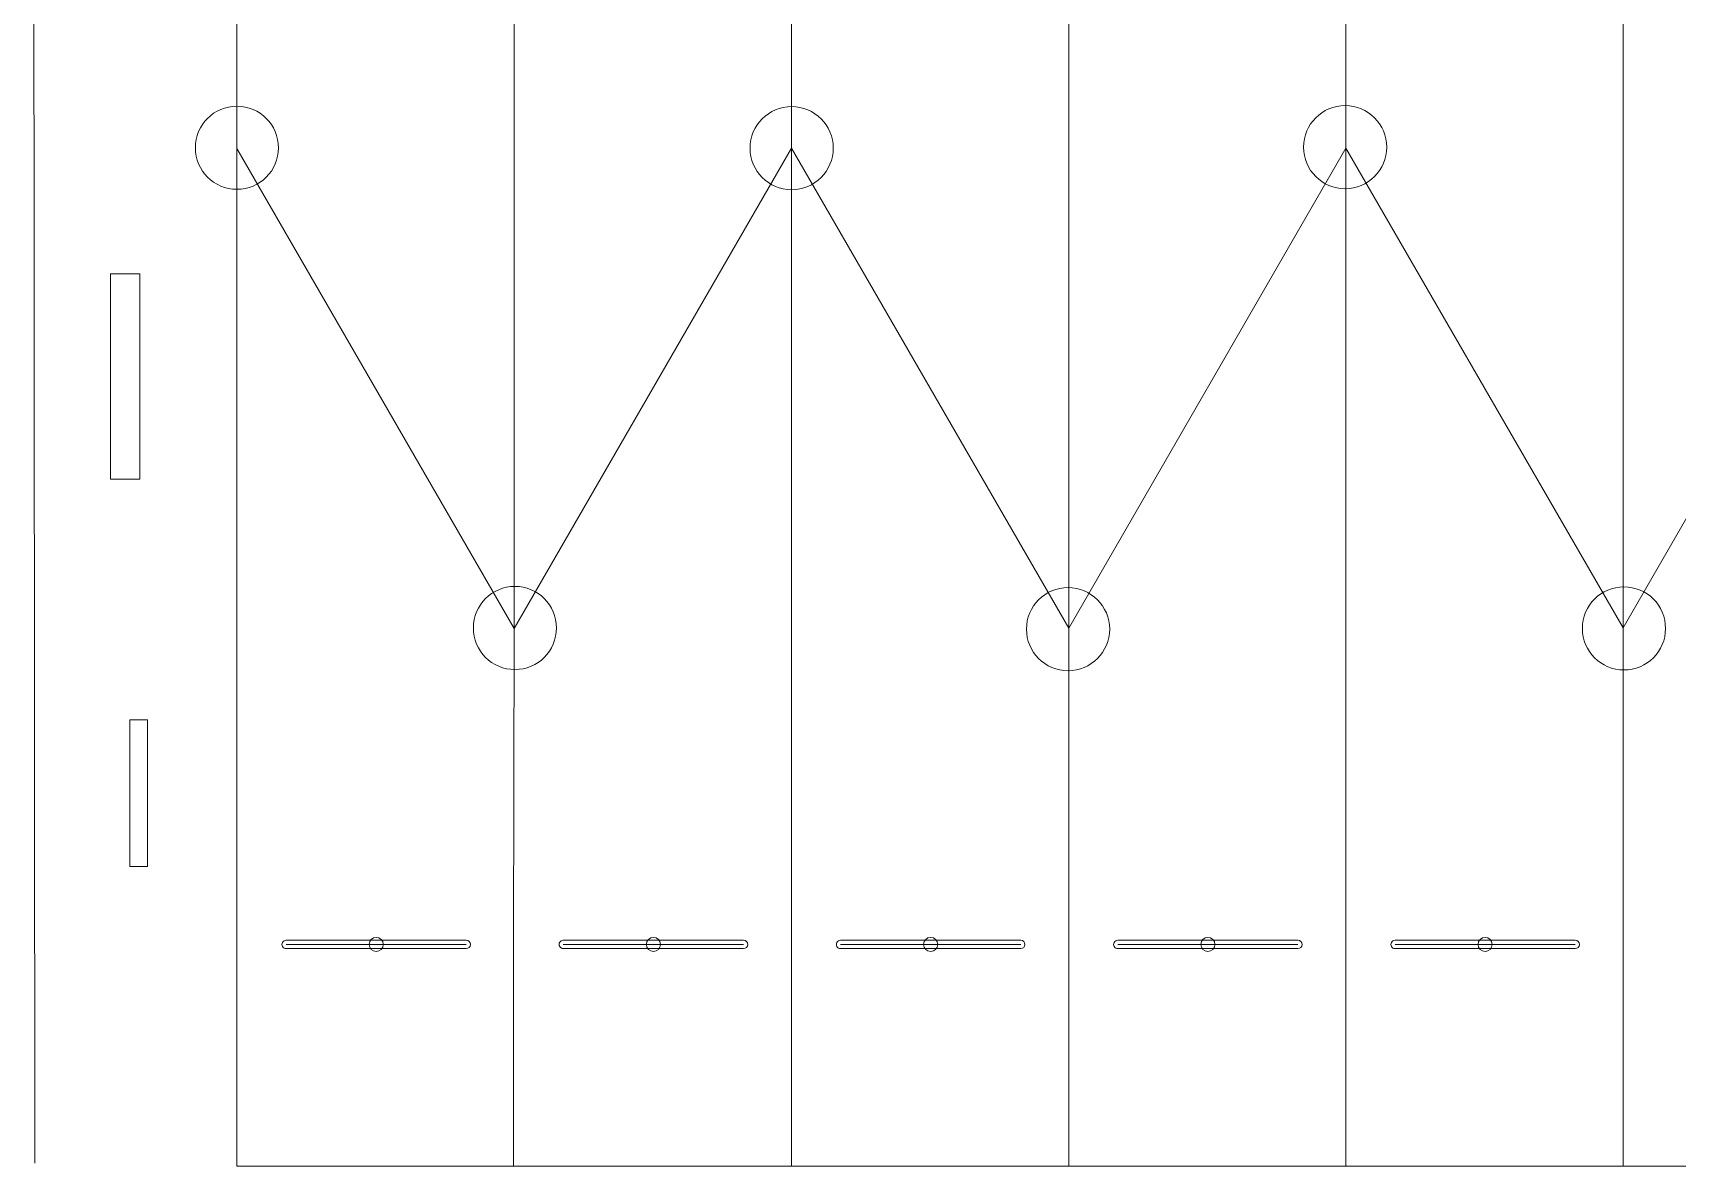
# Model space of a CAD drawing. Header units: inches. Extents: x -10.63 to -0.93, y 1.38 to 4.96.
# Drawn here: x -10.632 to -8.297, y 1.376 to 2.987 of the extents above; entities that cross this region are included whole.
import ezdxf
from ezdxf.lldxf.tags import DXFTag

# ---------------------------------------------------------------- set-up
doc = ezdxf.new("R2010")
doc.units = ezdxf.units.IN
doc.header["$MEASUREMENT"] = 0
doc.layers.add('Layer 1', color=7, linetype='Continuous')
doc.layers.add('SLD-0', color=7, linetype='Continuous')
tags = doc.linetypes.add('New Line17', pattern=[0.8, 0.5, -0.1, 0.1, -0.1]).pattern_tags.tags
tags[10:11] = [DXFTag(74, 4), DXFTag(75, 0), DXFTag(340, '0'), DXFTag(46, 1.0), DXFTag(50, 0.0), DXFTag(44, 0.0), DXFTag(45, 0.0)]
tags[8:9] = [DXFTag(74, 4), DXFTag(75, 0), DXFTag(340, '0'), DXFTag(46, 1.0), DXFTag(50, 0.0), DXFTag(44, 0.0), DXFTag(45, 0.0)]
tags[6:7] = [DXFTag(74, 4), DXFTag(75, 0), DXFTag(340, '0'), DXFTag(46, 1.0), DXFTag(50, 0.0), DXFTag(44, 0.0), DXFTag(45, 0.0)]
tags[4:5] = [DXFTag(74, 4), DXFTag(75, 0), DXFTag(340, '0'), DXFTag(46, 1.0), DXFTag(50, 0.0), DXFTag(44, 0.0), DXFTag(45, 0.0)]
tags = doc.linetypes.add('New Line18', pattern=[0.8, 0.5, -0.1, 0.1, -0.1]).pattern_tags.tags
tags[10:11] = [DXFTag(74, 4), DXFTag(75, 0), DXFTag(340, '0'), DXFTag(46, 1.0), DXFTag(50, 0.0), DXFTag(44, 0.0), DXFTag(45, 0.0)]
tags[8:9] = [DXFTag(74, 4), DXFTag(75, 0), DXFTag(340, '0'), DXFTag(46, 1.0), DXFTag(50, 0.0), DXFTag(44, 0.0), DXFTag(45, 0.0)]
tags[6:7] = [DXFTag(74, 4), DXFTag(75, 0), DXFTag(340, '0'), DXFTag(46, 1.0), DXFTag(50, 0.0), DXFTag(44, 0.0), DXFTag(45, 0.0)]
tags[4:5] = [DXFTag(74, 4), DXFTag(75, 0), DXFTag(340, '0'), DXFTag(46, 1.0), DXFTag(50, 0.0), DXFTag(44, 0.0), DXFTag(45, 0.0)]
tags = doc.linetypes.add('New Line19', pattern=[0.8, 0.5, -0.1, 0.1, -0.1]).pattern_tags.tags
tags[10:11] = [DXFTag(74, 4), DXFTag(75, 0), DXFTag(340, '0'), DXFTag(46, 1.0), DXFTag(50, 0.0), DXFTag(44, 0.0), DXFTag(45, 0.0)]
tags[8:9] = [DXFTag(74, 4), DXFTag(75, 0), DXFTag(340, '0'), DXFTag(46, 1.0), DXFTag(50, 0.0), DXFTag(44, 0.0), DXFTag(45, 0.0)]
tags[6:7] = [DXFTag(74, 4), DXFTag(75, 0), DXFTag(340, '0'), DXFTag(46, 1.0), DXFTag(50, 0.0), DXFTag(44, 0.0), DXFTag(45, 0.0)]
tags[4:5] = [DXFTag(74, 4), DXFTag(75, 0), DXFTag(340, '0'), DXFTag(46, 1.0), DXFTag(50, 0.0), DXFTag(44, 0.0), DXFTag(45, 0.0)]
tags = doc.linetypes.add('New Line20', pattern=[0.8, 0.5, -0.1, 0.1, -0.1]).pattern_tags.tags
tags[10:11] = [DXFTag(74, 4), DXFTag(75, 0), DXFTag(340, '0'), DXFTag(46, 1.0), DXFTag(50, 0.0), DXFTag(44, 0.0), DXFTag(45, 0.0)]
tags[8:9] = [DXFTag(74, 4), DXFTag(75, 0), DXFTag(340, '0'), DXFTag(46, 1.0), DXFTag(50, 0.0), DXFTag(44, 0.0), DXFTag(45, 0.0)]
tags[6:7] = [DXFTag(74, 4), DXFTag(75, 0), DXFTag(340, '0'), DXFTag(46, 1.0), DXFTag(50, 0.0), DXFTag(44, 0.0), DXFTag(45, 0.0)]
tags[4:5] = [DXFTag(74, 4), DXFTag(75, 0), DXFTag(340, '0'), DXFTag(46, 1.0), DXFTag(50, 0.0), DXFTag(44, 0.0), DXFTag(45, 0.0)]
tags = doc.linetypes.add('New Line21', pattern=[0.8, 0.5, -0.1, 0.1, -0.1]).pattern_tags.tags
tags[10:11] = [DXFTag(74, 4), DXFTag(75, 0), DXFTag(340, '0'), DXFTag(46, 1.0), DXFTag(50, 0.0), DXFTag(44, 0.0), DXFTag(45, 0.0)]
tags[8:9] = [DXFTag(74, 4), DXFTag(75, 0), DXFTag(340, '0'), DXFTag(46, 1.0), DXFTag(50, 0.0), DXFTag(44, 0.0), DXFTag(45, 0.0)]
tags[6:7] = [DXFTag(74, 4), DXFTag(75, 0), DXFTag(340, '0'), DXFTag(46, 1.0), DXFTag(50, 0.0), DXFTag(44, 0.0), DXFTag(45, 0.0)]
tags[4:5] = [DXFTag(74, 4), DXFTag(75, 0), DXFTag(340, '0'), DXFTag(46, 1.0), DXFTag(50, 0.0), DXFTag(44, 0.0), DXFTag(45, 0.0)]
tags = doc.linetypes.add('New Line28', pattern=[2, 1, -1]).pattern_tags.tags
tags[6:7] = [DXFTag(74, 4), DXFTag(75, 0), DXFTag(340, '0'), DXFTag(46, 1.0), DXFTag(50, 0.0), DXFTag(44, 0.0), DXFTag(45, 0.0)]
tags[4:5] = [DXFTag(74, 4), DXFTag(75, 0), DXFTag(340, '0'), DXFTag(46, 1.0), DXFTag(50, 0.0), DXFTag(44, 0.0), DXFTag(45, 0.0)]
tags = doc.linetypes.add('New Line29', pattern=[2, 1, -1]).pattern_tags.tags
tags[6:7] = [DXFTag(74, 4), DXFTag(75, 0), DXFTag(340, '0'), DXFTag(46, 1.0), DXFTag(50, 0.0), DXFTag(44, 0.0), DXFTag(45, 0.0)]
tags[4:5] = [DXFTag(74, 4), DXFTag(75, 0), DXFTag(340, '0'), DXFTag(46, 1.0), DXFTag(50, 0.0), DXFTag(44, 0.0), DXFTag(45, 0.0)]
tags = doc.linetypes.add('New Line30', pattern=[2, 1, -1]).pattern_tags.tags
tags[6:7] = [DXFTag(74, 4), DXFTag(75, 0), DXFTag(340, '0'), DXFTag(46, 1.0), DXFTag(50, 0.0), DXFTag(44, 0.0), DXFTag(45, 0.0)]
tags[4:5] = [DXFTag(74, 4), DXFTag(75, 0), DXFTag(340, '0'), DXFTag(46, 1.0), DXFTag(50, 0.0), DXFTag(44, 0.0), DXFTag(45, 0.0)]
tags = doc.linetypes.add('New Line31', pattern=[2, 1, -1]).pattern_tags.tags
tags[6:7] = [DXFTag(74, 4), DXFTag(75, 0), DXFTag(340, '0'), DXFTag(46, 1.0), DXFTag(50, 0.0), DXFTag(44, 0.0), DXFTag(45, 0.0)]
tags[4:5] = [DXFTag(74, 4), DXFTag(75, 0), DXFTag(340, '0'), DXFTag(46, 1.0), DXFTag(50, 0.0), DXFTag(44, 0.0), DXFTag(45, 0.0)]
tags = doc.linetypes.add('New Line32', pattern=[2, 1, -1]).pattern_tags.tags
tags[6:7] = [DXFTag(74, 4), DXFTag(75, 0), DXFTag(340, '0'), DXFTag(46, 1.0), DXFTag(50, 0.0), DXFTag(44, 0.0), DXFTag(45, 0.0)]
tags[4:5] = [DXFTag(74, 4), DXFTag(75, 0), DXFTag(340, '0'), DXFTag(46, 1.0), DXFTag(50, 0.0), DXFTag(44, 0.0), DXFTag(45, 0.0)]
tags = doc.linetypes.add('New Line33', pattern=[2, 1, -1]).pattern_tags.tags
tags[6:7] = [DXFTag(74, 4), DXFTag(75, 0), DXFTag(340, '0'), DXFTag(46, 1.0), DXFTag(50, 0.0), DXFTag(44, 0.0), DXFTag(45, 0.0)]
tags[4:5] = [DXFTag(74, 4), DXFTag(75, 0), DXFTag(340, '0'), DXFTag(46, 1.0), DXFTag(50, 0.0), DXFTag(44, 0.0), DXFTag(45, 0.0)]
tags = doc.linetypes.add('New Line37', pattern=[2, 1, -1]).pattern_tags.tags
tags[6:7] = [DXFTag(74, 4), DXFTag(75, 0), DXFTag(340, '0'), DXFTag(46, 1.0), DXFTag(50, 0.0), DXFTag(44, 0.0), DXFTag(45, 0.0)]
tags[4:5] = [DXFTag(74, 4), DXFTag(75, 0), DXFTag(340, '0'), DXFTag(46, 1.0), DXFTag(50, 0.0), DXFTag(44, 0.0), DXFTag(45, 0.0)]
tags = doc.linetypes.add('New Line38', pattern=[2, 1, -1]).pattern_tags.tags
tags[6:7] = [DXFTag(74, 4), DXFTag(75, 0), DXFTag(340, '0'), DXFTag(46, 1.0), DXFTag(50, 0.0), DXFTag(44, 0.0), DXFTag(45, 0.0)]
tags[4:5] = [DXFTag(74, 4), DXFTag(75, 0), DXFTag(340, '0'), DXFTag(46, 1.0), DXFTag(50, 0.0), DXFTag(44, 0.0), DXFTag(45, 0.0)]
tags = doc.linetypes.add('New Line39', pattern=[2, 1, -1]).pattern_tags.tags
tags[6:7] = [DXFTag(74, 4), DXFTag(75, 0), DXFTag(340, '0'), DXFTag(46, 1.0), DXFTag(50, 0.0), DXFTag(44, 0.0), DXFTag(45, 0.0)]
tags[4:5] = [DXFTag(74, 4), DXFTag(75, 0), DXFTag(340, '0'), DXFTag(46, 1.0), DXFTag(50, 0.0), DXFTag(44, 0.0), DXFTag(45, 0.0)]
tags = doc.linetypes.add('New Line40', pattern=[2, 1, -1]).pattern_tags.tags
tags[6:7] = [DXFTag(74, 4), DXFTag(75, 0), DXFTag(340, '0'), DXFTag(46, 1.0), DXFTag(50, 0.0), DXFTag(44, 0.0), DXFTag(45, 0.0)]
tags[4:5] = [DXFTag(74, 4), DXFTag(75, 0), DXFTag(340, '0'), DXFTag(46, 1.0), DXFTag(50, 0.0), DXFTag(44, 0.0), DXFTag(45, 0.0)]
tags = doc.linetypes.add('New Line41', pattern=[2, 1, -1]).pattern_tags.tags
tags[6:7] = [DXFTag(74, 4), DXFTag(75, 0), DXFTag(340, '0'), DXFTag(46, 1.0), DXFTag(50, 0.0), DXFTag(44, 0.0), DXFTag(45, 0.0)]
tags[4:5] = [DXFTag(74, 4), DXFTag(75, 0), DXFTag(340, '0'), DXFTag(46, 1.0), DXFTag(50, 0.0), DXFTag(44, 0.0), DXFTag(45, 0.0)]
tags = doc.linetypes.add('New Line42', pattern=[2, 1, -1]).pattern_tags.tags
tags[6:7] = [DXFTag(74, 4), DXFTag(75, 0), DXFTag(340, '0'), DXFTag(46, 1.0), DXFTag(50, 0.0), DXFTag(44, 0.0), DXFTag(45, 0.0)]
tags[4:5] = [DXFTag(74, 4), DXFTag(75, 0), DXFTag(340, '0'), DXFTag(46, 1.0), DXFTag(50, 0.0), DXFTag(44, 0.0), DXFTag(45, 0.0)]
tags = doc.linetypes.add('New Line46', pattern=[2, 1, -1]).pattern_tags.tags
tags[6:7] = [DXFTag(74, 4), DXFTag(75, 0), DXFTag(340, '0'), DXFTag(46, 1.0), DXFTag(50, 0.0), DXFTag(44, 0.0), DXFTag(45, 0.0)]
tags[4:5] = [DXFTag(74, 4), DXFTag(75, 0), DXFTag(340, '0'), DXFTag(46, 1.0), DXFTag(50, 0.0), DXFTag(44, 0.0), DXFTag(45, 0.0)]
tags = doc.linetypes.add('New Line47', pattern=[2, 1, -1]).pattern_tags.tags
tags[6:7] = [DXFTag(74, 4), DXFTag(75, 0), DXFTag(340, '0'), DXFTag(46, 1.0), DXFTag(50, 0.0), DXFTag(44, 0.0), DXFTag(45, 0.0)]
tags[4:5] = [DXFTag(74, 4), DXFTag(75, 0), DXFTag(340, '0'), DXFTag(46, 1.0), DXFTag(50, 0.0), DXFTag(44, 0.0), DXFTag(45, 0.0)]
tags = doc.linetypes.add('New Line48', pattern=[2, 1, -1]).pattern_tags.tags
tags[6:7] = [DXFTag(74, 4), DXFTag(75, 0), DXFTag(340, '0'), DXFTag(46, 1.0), DXFTag(50, 0.0), DXFTag(44, 0.0), DXFTag(45, 0.0)]
tags[4:5] = [DXFTag(74, 4), DXFTag(75, 0), DXFTag(340, '0'), DXFTag(46, 1.0), DXFTag(50, 0.0), DXFTag(44, 0.0), DXFTag(45, 0.0)]
tags = doc.linetypes.add('New Line49', pattern=[2, 1, -1]).pattern_tags.tags
tags[6:7] = [DXFTag(74, 4), DXFTag(75, 0), DXFTag(340, '0'), DXFTag(46, 1.0), DXFTag(50, 0.0), DXFTag(44, 0.0), DXFTag(45, 0.0)]
tags[4:5] = [DXFTag(74, 4), DXFTag(75, 0), DXFTag(340, '0'), DXFTag(46, 1.0), DXFTag(50, 0.0), DXFTag(44, 0.0), DXFTag(45, 0.0)]
tags = doc.linetypes.add('New Line51', pattern=[2, 1, -1]).pattern_tags.tags
tags[6:7] = [DXFTag(74, 4), DXFTag(75, 0), DXFTag(340, '0'), DXFTag(46, 1.0), DXFTag(50, 0.0), DXFTag(44, 0.0), DXFTag(45, 0.0)]
tags[4:5] = [DXFTag(74, 4), DXFTag(75, 0), DXFTag(340, '0'), DXFTag(46, 1.0), DXFTag(50, 0.0), DXFTag(44, 0.0), DXFTag(45, 0.0)]
tags = doc.linetypes.add('New Line52', pattern=[2, 1, -1]).pattern_tags.tags
tags[6:7] = [DXFTag(74, 4), DXFTag(75, 0), DXFTag(340, '0'), DXFTag(46, 1.0), DXFTag(50, 0.0), DXFTag(44, 0.0), DXFTag(45, 0.0)]
tags[4:5] = [DXFTag(74, 4), DXFTag(75, 0), DXFTag(340, '0'), DXFTag(46, 1.0), DXFTag(50, 0.0), DXFTag(44, 0.0), DXFTag(45, 0.0)]
tags = doc.linetypes.add('New Line53', pattern=[2, 1, -1]).pattern_tags.tags
tags[6:7] = [DXFTag(74, 4), DXFTag(75, 0), DXFTag(340, '0'), DXFTag(46, 1.0), DXFTag(50, 0.0), DXFTag(44, 0.0), DXFTag(45, 0.0)]
tags[4:5] = [DXFTag(74, 4), DXFTag(75, 0), DXFTag(340, '0'), DXFTag(46, 1.0), DXFTag(50, 0.0), DXFTag(44, 0.0), DXFTag(45, 0.0)]
tags = doc.linetypes.add('New Line54', pattern=[2, 1, -1]).pattern_tags.tags
tags[6:7] = [DXFTag(74, 4), DXFTag(75, 0), DXFTag(340, '0'), DXFTag(46, 1.0), DXFTag(50, 0.0), DXFTag(44, 0.0), DXFTag(45, 0.0)]
tags[4:5] = [DXFTag(74, 4), DXFTag(75, 0), DXFTag(340, '0'), DXFTag(46, 1.0), DXFTag(50, 0.0), DXFTag(44, 0.0), DXFTag(45, 0.0)]
tags = doc.linetypes.add('New Line57', pattern=[2, 1, -1]).pattern_tags.tags
tags[6:7] = [DXFTag(74, 4), DXFTag(75, 0), DXFTag(340, '0'), DXFTag(46, 1.0), DXFTag(50, 0.0), DXFTag(44, 0.0), DXFTag(45, 0.0)]
tags[4:5] = [DXFTag(74, 4), DXFTag(75, 0), DXFTag(340, '0'), DXFTag(46, 1.0), DXFTag(50, 0.0), DXFTag(44, 0.0), DXFTag(45, 0.0)]
tags = doc.linetypes.add('New Line58', pattern=[2, 1, -1]).pattern_tags.tags
tags[6:7] = [DXFTag(74, 4), DXFTag(75, 0), DXFTag(340, '0'), DXFTag(46, 1.0), DXFTag(50, 0.0), DXFTag(44, 0.0), DXFTag(45, 0.0)]
tags[4:5] = [DXFTag(74, 4), DXFTag(75, 0), DXFTag(340, '0'), DXFTag(46, 1.0), DXFTag(50, 0.0), DXFTag(44, 0.0), DXFTag(45, 0.0)]
tags = doc.linetypes.add('New Line59', pattern=[2, 1, -1]).pattern_tags.tags
tags[6:7] = [DXFTag(74, 4), DXFTag(75, 0), DXFTag(340, '0'), DXFTag(46, 1.0), DXFTag(50, 0.0), DXFTag(44, 0.0), DXFTag(45, 0.0)]
tags[4:5] = [DXFTag(74, 4), DXFTag(75, 0), DXFTag(340, '0'), DXFTag(46, 1.0), DXFTag(50, 0.0), DXFTag(44, 0.0), DXFTag(45, 0.0)]
tags = doc.linetypes.add('New Line60', pattern=[2, 1, -1]).pattern_tags.tags
tags[6:7] = [DXFTag(74, 4), DXFTag(75, 0), DXFTag(340, '0'), DXFTag(46, 1.0), DXFTag(50, 0.0), DXFTag(44, 0.0), DXFTag(45, 0.0)]
tags[4:5] = [DXFTag(74, 4), DXFTag(75, 0), DXFTag(340, '0'), DXFTag(46, 1.0), DXFTag(50, 0.0), DXFTag(44, 0.0), DXFTag(45, 0.0)]

msp = doc.modelspace()

# ---------------------------------------------------------------- linework, layer by layer
at = {"layer": 'Layer 1', "color": 250, "lineweight": 18}
for points in [[(-10.5217, 2.3524), (-10.48, 2.3524), (-10.48, 2.6441), (-10.5217, 2.6441), (-10.5217, 2.3524)], [(-10.4942, 1.8024), (-10.4692, 1.8024), (-10.4692, 2.0107), (-10.4942, 2.0107), (-10.4942, 1.8024)]]:
    msp.add_lwpolyline(points, close=True, dxfattribs=at)
for points in [[(-10.6319, 4.9553), (-10.6319, 4.9553), (-10.6292, 1.3808), (-10.6292, 1.3808)], [(-7.5863, 1.3765), (-7.5863, 1.3765), (-10.3422, 1.3765), (-10.3422, 1.3765)]]:
    msp.add_open_spline(points, degree=3, dxfattribs=at)
at = {"layer": 'SLD-0', "color": 5, "linetype": 'New Line49', "lineweight": 9}
msp.add_open_spline([(-9.9482, 2.1405), (-9.9482, 2.1405), (-9.9484, 4.3931), (-9.9484, 4.3931)], degree=3, dxfattribs=at)
at = {"layer": 'SLD-0', "color": 5, "linetype": 'New Line54', "lineweight": 9}
msp.add_open_spline([(-9.1608, 2.1408), (-9.1608, 2.1408), (-9.1609, 4.3931), (-9.1609, 4.3931)], degree=3, dxfattribs=at)
at = {"layer": 'SLD-0', "color": 5, "linetype": 'New Line60', "lineweight": 9}
msp.add_open_spline([(-8.3734, 2.1412), (-8.3734, 2.1412), (-8.3734, 4.3934), (-8.3734, 4.3934)], degree=3, dxfattribs=at)
at = {"layer": 'SLD-0', "color": 5, "linetype": 'New Line47', "lineweight": 9}
msp.add_open_spline([(-10.3422, 2.8222), (-10.3422, 2.8222), (-10.3422, 3.711), (-10.3422, 3.711)], degree=3, dxfattribs=at)
at = {"layer": 'SLD-0', "color": 5, "linetype": 'New Line52', "lineweight": 9}
msp.add_open_spline([(-9.5548, 2.8226), (-9.5548, 2.8226), (-9.5547, 3.7111), (-9.5547, 3.7111)], degree=3, dxfattribs=at)
at = {"layer": 'SLD-0', "color": 5, "linetype": 'New Line58', "lineweight": 9}
msp.add_open_spline([(-8.7674, 2.8229), (-8.7674, 2.8229), (-8.7672, 3.7112), (-8.7672, 3.7112)], degree=3, dxfattribs=at)
at = {"layer": 'SLD-0', "lineweight": 9}
for points in [[(-10.2831, 2.8233), (-10.2831, 2.8559), (-10.3096, 2.8824), (-10.3422, 2.8824), (-10.3422, 2.8824), (-10.3748, 2.8824), (-10.4012, 2.8559), (-10.4012, 2.8233), (-10.4012, 2.8233), (-10.4012, 2.7907), (-10.3748, 2.7643), (-10.3422, 2.7643), (-10.3422, 2.7643), (-10.3096, 2.7643), (-10.2831, 2.7907), (-10.2831, 2.8233)], [(-9.4953, 2.8228), (-9.4953, 2.8554), (-9.5218, 2.8818), (-9.5544, 2.8818), (-9.5544, 2.8818), (-9.587, 2.8818), (-9.6135, 2.8554), (-9.6135, 2.8228), (-9.6135, 2.8228), (-9.6135, 2.7902), (-9.587, 2.7637), (-9.5544, 2.7637), (-9.5544, 2.7637), (-9.5218, 2.7637), (-9.4953, 2.7902), (-9.4953, 2.8228)], [(-8.7093, 2.8242), (-8.7093, 2.8568), (-8.7357, 2.8832), (-8.7683, 2.8832), (-8.7683, 2.8832), (-8.8009, 2.8832), (-8.8274, 2.8568), (-8.8274, 2.8242), (-8.8274, 2.8242), (-8.8274, 2.7916), (-8.8009, 2.7651), (-8.7683, 2.7651), (-8.7683, 2.7651), (-8.7357, 2.7651), (-8.7093, 2.7916), (-8.7093, 2.8242)], [(-9.8883, 2.1411), (-9.8883, 2.1737), (-9.9148, 2.2001), (-9.9474, 2.2001), (-9.9474, 2.2001), (-9.98, 2.2001), (-10.0064, 2.1737), (-10.0064, 2.1411), (-10.0064, 2.1411), (-10.0064, 2.1085), (-9.98, 2.082), (-9.9474, 2.082), (-9.9474, 2.082), (-9.9148, 2.082), (-9.8883, 2.1085), (-9.8883, 2.1411)], [(-9.1027, 2.1394), (-9.1027, 2.172), (-9.1292, 2.1984), (-9.1618, 2.1984), (-9.1618, 2.1984), (-9.1944, 2.1984), (-9.2209, 2.172), (-9.2209, 2.1394), (-9.2209, 2.1394), (-9.2209, 2.1068), (-9.1944, 2.0803), (-9.1618, 2.0803), (-9.1618, 2.0803), (-9.1292, 2.0803), (-9.1027, 2.1068), (-9.1027, 2.1394)], [(-8.3133, 2.1404), (-8.3133, 2.1731), (-8.3397, 2.1995), (-8.3724, 2.1995), (-8.3724, 2.1995), (-8.405, 2.1995), (-8.4314, 2.1731), (-8.4314, 2.1404), (-8.4314, 2.1404), (-8.4314, 2.1078), (-8.405, 2.0814), (-8.3724, 2.0814), (-8.3724, 2.0814), (-8.3397, 2.0814), (-8.3133, 2.1078), (-8.3133, 2.1404)], [(-10.1343, 1.6915), (-10.1343, 1.697), (-10.1388, 1.7015), (-10.1443, 1.7015), (-10.1443, 1.7015), (-10.1498, 1.7015), (-10.1543, 1.697), (-10.1543, 1.6915), (-10.1543, 1.6915), (-10.1543, 1.686), (-10.1498, 1.6815), (-10.1443, 1.6815), (-10.1443, 1.6815), (-10.1388, 1.6815), (-10.1343, 1.686), (-10.1343, 1.6915)], [(-9.7406, 1.6915), (-9.7406, 1.697), (-9.7451, 1.7015), (-9.7506, 1.7015), (-9.7506, 1.7015), (-9.7562, 1.7015), (-9.7606, 1.697), (-9.7606, 1.6915), (-9.7606, 1.6915), (-9.7606, 1.686), (-9.7562, 1.6815), (-9.7506, 1.6815), (-9.7506, 1.6815), (-9.7451, 1.6815), (-9.7406, 1.686), (-9.7406, 1.6915)], [(-9.3469, 1.6915), (-9.3469, 1.697), (-9.3514, 1.7015), (-9.3569, 1.7015), (-9.3569, 1.7015), (-9.3625, 1.7015), (-9.3669, 1.697), (-9.3669, 1.6915), (-9.3669, 1.6915), (-9.3669, 1.686), (-9.3625, 1.6815), (-9.3569, 1.6815), (-9.3569, 1.6815), (-9.3514, 1.6815), (-9.3469, 1.686), (-9.3469, 1.6915)], [(-8.9532, 1.6915), (-8.9532, 1.697), (-8.9577, 1.7015), (-8.9632, 1.7015), (-8.9632, 1.7015), (-8.9688, 1.7015), (-8.9732, 1.697), (-8.9732, 1.6915), (-8.9732, 1.6915), (-8.9732, 1.686), (-8.9688, 1.6815), (-8.9632, 1.6815), (-8.9632, 1.6815), (-8.9577, 1.6815), (-8.9532, 1.686), (-8.9532, 1.6915)], [(-8.5595, 1.6915), (-8.5595, 1.697), (-8.564, 1.7015), (-8.5695, 1.7015), (-8.5695, 1.7015), (-8.575, 1.7015), (-8.5795, 1.697), (-8.5795, 1.6915), (-8.5795, 1.6915), (-8.5795, 1.6859), (-8.575, 1.6815), (-8.5695, 1.6815), (-8.5695, 1.6815), (-8.564, 1.6815), (-8.5595, 1.6859), (-8.5595, 1.6915)]]:
    msp.add_open_spline(points, degree=3, knots=[0, 0, 0, 0, 0.2, 0.2, 0.2, 0.2, 0.4, 0.4, 0.4, 0.4, 0.6, 0.6, 0.6, 0.6, 1, 1, 1, 1], dxfattribs=at)
at = {"layer": 'SLD-0', "color": 5, "linetype": 'New Line28', "lineweight": 9}
msp.add_open_spline([(-10.3422, 2.8222), (-10.3422, 2.8222), (-9.9482, 2.1405), (-9.9482, 2.1405)], degree=3, dxfattribs=at)
at = {"layer": 'SLD-0', "color": 5, "linetype": 'New Line46', "lineweight": 9}
msp.add_open_spline([(-10.3422, 1.6914), (-10.3422, 1.6914), (-10.3422, 2.8222), (-10.3422, 2.8222)], degree=3, dxfattribs=at)
at = {"layer": 'SLD-0', "color": 5, "linetype": 'New Line29', "lineweight": 9}
msp.add_open_spline([(-9.9482, 2.1405), (-9.9482, 2.1405), (-9.5548, 2.8226), (-9.5548, 2.8226)], degree=3, dxfattribs=at)
at = {"layer": 'SLD-0', "color": 5, "linetype": 'New Line30', "lineweight": 9}
msp.add_open_spline([(-9.5548, 2.8226), (-9.5548, 2.8226), (-9.1608, 2.1408), (-9.1608, 2.1408)], degree=3, dxfattribs=at)
at = {"layer": 'SLD-0', "color": 5, "linetype": 'New Line51', "lineweight": 9}
msp.add_open_spline([(-9.5548, 1.6914), (-9.5548, 1.6914), (-9.5548, 2.8226), (-9.5548, 2.8226)], degree=3, dxfattribs=at)
at = {"layer": 'SLD-0', "color": 5, "linetype": 'New Line31', "lineweight": 9}
msp.add_open_spline([(-9.1608, 2.1408), (-9.1608, 2.1408), (-8.7674, 2.8229), (-8.7674, 2.8229)], degree=3, dxfattribs=at)
at = {"layer": 'SLD-0', "color": 5, "linetype": 'New Line32', "lineweight": 9}
msp.add_open_spline([(-8.7674, 2.8229), (-8.7674, 2.8229), (-8.3734, 2.1412), (-8.3734, 2.1412)], degree=3, dxfattribs=at)
at = {"layer": 'SLD-0', "color": 5, "linetype": 'New Line57', "lineweight": 9}
msp.add_open_spline([(-8.7674, 1.6914), (-8.7674, 1.6914), (-8.7674, 2.8229), (-8.7674, 2.8229)], degree=3, dxfattribs=at)
at = {"layer": 'SLD-0', "color": 5, "linetype": 'New Line33', "lineweight": 9}
msp.add_open_spline([(-8.3734, 2.1412), (-8.3734, 2.1412), (-7.98, 2.8233), (-7.98, 2.8233)], degree=3, dxfattribs=at)
at = {"layer": 'SLD-0', "color": 5, "linetype": 'New Line48', "lineweight": 9}
msp.add_open_spline([(-9.9492, 1.6914), (-9.9492, 1.6914), (-9.9482, 2.1405), (-9.9482, 2.1405)], degree=3, dxfattribs=at)
at = {"layer": 'SLD-0', "color": 5, "linetype": 'New Line53', "lineweight": 9}
msp.add_open_spline([(-9.1608, 1.6914), (-9.1608, 1.6914), (-9.1608, 2.1408), (-9.1608, 2.1408)], degree=3, dxfattribs=at)
at = {"layer": 'SLD-0', "color": 5, "linetype": 'New Line59', "lineweight": 9}
msp.add_open_spline([(-8.3734, 1.6914), (-8.3734, 1.6914), (-8.3734, 2.1412), (-8.3734, 2.1412)], degree=3, dxfattribs=at)
at = {"layer": 'SLD-0', "color": 5, "linetype": 'New Line37', "lineweight": 9}
msp.add_open_spline([(-10.3422, 1.3765), (-10.3422, 1.3765), (-10.3422, 1.6914), (-10.3422, 1.6914)], degree=3, dxfattribs=at)
at = {"layer": 'SLD-0', "color": 179, "lineweight": 9}
for points, knots in [([(-10.2723, 1.6974), (-10.2744, 1.6974), (-10.2763, 1.6963), (-10.2774, 1.6944), (-10.2774, 1.6944), (-10.2784, 1.6926), (-10.2784, 1.6904), (-10.2774, 1.6885), (-10.2774, 1.6885), (-10.2763, 1.6867), (-10.2744, 1.6856), (-10.2723, 1.6856)], [0, 0, 0, 0, 0.25, 0.25, 0.25, 0.25, 0.5, 0.5, 0.5, 0.5, 1, 1, 1, 1]), ([(-10.0164, 1.6856), (-10.0131, 1.6856), (-10.0105, 1.6882), (-10.0105, 1.6915), (-10.0105, 1.6915), (-10.0105, 1.6948), (-10.0131, 1.6974), (-10.0164, 1.6974)], [0, 0, 0, 0, 0.333333, 0.333333, 0.333333, 0.333333, 1, 1, 1, 1]), ([(-9.8786, 1.6974), (-9.8807, 1.6974), (-9.8827, 1.6963), (-9.8837, 1.6945), (-9.8837, 1.6945), (-9.8848, 1.6926), (-9.8848, 1.6904), (-9.8837, 1.6886), (-9.8837, 1.6886), (-9.8827, 1.6867), (-9.8807, 1.6856), (-9.8786, 1.6856)], [0, 0, 0, 0, 0.25, 0.25, 0.25, 0.25, 0.5, 0.5, 0.5, 0.5, 1, 1, 1, 1]), ([(-9.6227, 1.6856), (-9.6194, 1.6856), (-9.6168, 1.6882), (-9.6168, 1.6915), (-9.6168, 1.6915), (-9.6168, 1.6948), (-9.6194, 1.6974), (-9.6227, 1.6974)], [0, 0, 0, 0, 0.333333, 0.333333, 0.333333, 0.333333, 1, 1, 1, 1]), ([(-9.4849, 1.6974), (-9.487, 1.6974), (-9.4889, 1.6963), (-9.49, 1.6944), (-9.49, 1.6944), (-9.4911, 1.6926), (-9.4911, 1.6904), (-9.49, 1.6885), (-9.49, 1.6885), (-9.4889, 1.6867), (-9.487, 1.6856), (-9.4849, 1.6856)], [0, 0, 0, 0, 0.25, 0.25, 0.25, 0.25, 0.5, 0.5, 0.5, 0.5, 1, 1, 1, 1]), ([(-9.229, 1.6856), (-9.2257, 1.6856), (-9.2231, 1.6882), (-9.2231, 1.6915), (-9.2231, 1.6915), (-9.2231, 1.6948), (-9.2257, 1.6974), (-9.229, 1.6974)], [0, 0, 0, 0, 0.333333, 0.333333, 0.333333, 0.333333, 1, 1, 1, 1]), ([(-9.0912, 1.6974), (-9.0933, 1.6974), (-9.0952, 1.6963), (-9.0963, 1.6944), (-9.0963, 1.6944), (-9.0974, 1.6926), (-9.0974, 1.6904), (-9.0963, 1.6885), (-9.0963, 1.6885), (-9.0952, 1.6867), (-9.0933, 1.6856), (-9.0912, 1.6856)], [0, 0, 0, 0, 0.25, 0.25, 0.25, 0.25, 0.5, 0.5, 0.5, 0.5, 1, 1, 1, 1]), ([(-8.8353, 1.6856), (-8.832, 1.6856), (-8.8294, 1.6882), (-8.8294, 1.6915), (-8.8294, 1.6915), (-8.8294, 1.6947), (-8.832, 1.6974), (-8.8353, 1.6974)], [0, 0, 0, 0, 0.333333, 0.333333, 0.333333, 0.333333, 1, 1, 1, 1]), ([(-8.6975, 1.6974), (-8.6996, 1.6974), (-8.7015, 1.6962), (-8.7026, 1.6944), (-8.7026, 1.6944), (-8.7036, 1.6926), (-8.7036, 1.6903), (-8.7026, 1.6885), (-8.7026, 1.6885), (-8.7015, 1.6867), (-8.6996, 1.6856), (-8.6975, 1.6856)], [0, 0, 0, 0, 0.25, 0.25, 0.25, 0.25, 0.5, 0.5, 0.5, 0.5, 1, 1, 1, 1]), ([(-8.4416, 1.6856), (-8.4383, 1.6856), (-8.4357, 1.6882), (-8.4357, 1.6915), (-8.4357, 1.6915), (-8.4357, 1.6947), (-8.4383, 1.6974), (-8.4416, 1.6974)], [0, 0, 0, 0, 0.333333, 0.333333, 0.333333, 0.333333, 1, 1, 1, 1])]:
    msp.add_open_spline(points, degree=3, knots=knots, dxfattribs=at)
for points in [[(-10.0164, 1.6974), (-10.0164, 1.6974), (-10.2723, 1.6974), (-10.2723, 1.6974)], [(-10.0164, 1.6856), (-10.0164, 1.6856), (-10.2723, 1.6856), (-10.2723, 1.6856)], [(-9.6227, 1.6974), (-9.6227, 1.6974), (-9.8786, 1.6974), (-9.8786, 1.6974)], [(-9.6227, 1.6856), (-9.6227, 1.6856), (-9.8786, 1.6856), (-9.8786, 1.6856)], [(-9.229, 1.6974), (-9.229, 1.6974), (-9.4849, 1.6974), (-9.4849, 1.6974)], [(-9.229, 1.6856), (-9.229, 1.6856), (-9.4849, 1.6856), (-9.4849, 1.6856)], [(-8.8353, 1.6974), (-8.8353, 1.6974), (-9.0912, 1.6974), (-9.0912, 1.6974)], [(-8.8353, 1.6856), (-8.8353, 1.6856), (-9.0912, 1.6856), (-9.0912, 1.6856)], [(-8.4416, 1.6974), (-8.4416, 1.6974), (-8.6975, 1.6974), (-8.6975, 1.6974)], [(-8.4416, 1.6856), (-8.4416, 1.6856), (-8.6975, 1.6856), (-8.6975, 1.6856)]]:
    msp.add_open_spline(points, degree=3, dxfattribs=at)
at = {"layer": 'SLD-0', "color": 179, "linetype": 'New Line21', "lineweight": 9}
msp.add_open_spline([(-10.0164, 1.6915), (-10.0164, 1.6915), (-10.2723, 1.6915), (-10.2723, 1.6915)], degree=3, dxfattribs=at)
at = {"layer": 'SLD-0', "color": 5, "linetype": 'New Line38', "lineweight": 9}
msp.add_open_spline([(-9.9492, 1.3765), (-9.9492, 1.3765), (-9.9492, 1.6914), (-9.9492, 1.6914)], degree=3, dxfattribs=at)
at = {"layer": 'SLD-0', "color": 179, "linetype": 'New Line20', "lineweight": 9}
msp.add_open_spline([(-9.6227, 1.6915), (-9.6227, 1.6915), (-9.8786, 1.6915), (-9.8786, 1.6915)], degree=3, dxfattribs=at)
at = {"layer": 'SLD-0', "color": 5, "linetype": 'New Line39', "lineweight": 9}
msp.add_open_spline([(-9.5548, 1.3765), (-9.5548, 1.3765), (-9.5548, 1.6914), (-9.5548, 1.6914)], degree=3, dxfattribs=at)
at = {"layer": 'SLD-0', "color": 179, "linetype": 'New Line19', "lineweight": 9}
msp.add_open_spline([(-9.229, 1.6915), (-9.229, 1.6915), (-9.4849, 1.6915), (-9.4849, 1.6915)], degree=3, dxfattribs=at)
at = {"layer": 'SLD-0', "color": 5, "linetype": 'New Line40', "lineweight": 9}
msp.add_open_spline([(-9.1608, 1.3765), (-9.1608, 1.3765), (-9.1608, 1.6914), (-9.1608, 1.6914)], degree=3, dxfattribs=at)
at = {"layer": 'SLD-0', "color": 179, "linetype": 'New Line18', "lineweight": 9}
msp.add_open_spline([(-8.8353, 1.6915), (-8.8353, 1.6915), (-9.0912, 1.6915), (-9.0912, 1.6915)], degree=3, dxfattribs=at)
at = {"layer": 'SLD-0', "color": 5, "linetype": 'New Line41', "lineweight": 9}
msp.add_open_spline([(-8.7674, 1.3765), (-8.7674, 1.3765), (-8.7674, 1.6914), (-8.7674, 1.6914)], degree=3, dxfattribs=at)
at = {"layer": 'SLD-0', "color": 179, "linetype": 'New Line17', "lineweight": 9}
msp.add_open_spline([(-8.4416, 1.6915), (-8.4416, 1.6915), (-8.6975, 1.6915), (-8.6975, 1.6915)], degree=3, dxfattribs=at)
at = {"layer": 'SLD-0', "color": 5, "linetype": 'New Line42', "lineweight": 9}
msp.add_open_spline([(-8.3734, 1.3765), (-8.3734, 1.3765), (-8.3734, 1.6914), (-8.3734, 1.6914)], degree=3, dxfattribs=at)

doc.saveas('drawing.dxf')
